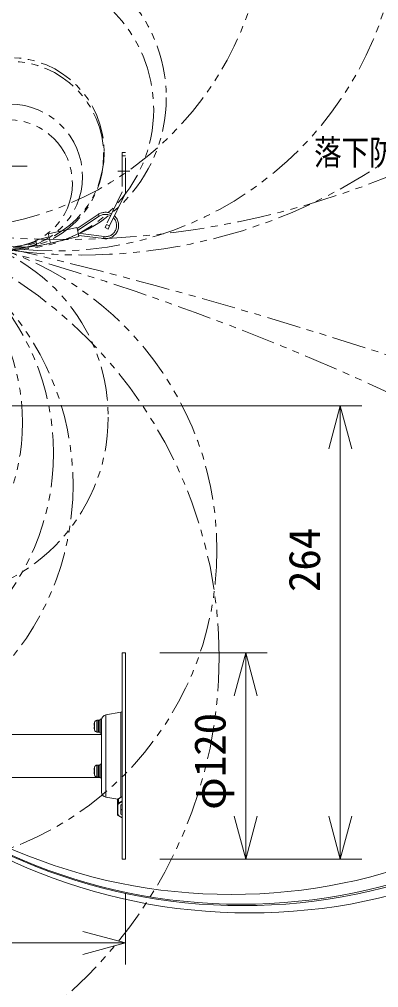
# Model space of a CAD drawing. Units: millimetres, scale not verified. Extents: x -1130 to 234, y -546 to 600.
# Drawn here: x 28.5 to 49.4, y -12.5 to 43.8 of the extents above; entities that cross this region are included whole.
import ezdxf
from ezdxf.enums import TextEntityAlignment as Align

# ---------------------------------------------------------------- set-up
doc = ezdxf.new("R2010")
doc.units = ezdxf.units.MM
doc.header["$LTSCALE"] = 0.125
doc.linetypes.add('USER3', pattern=[31.75, 15.875, -3.175, 3.175, -3.175, 3.175, -3.175])
for name, color, linetype, lineweight in [('0-0_0', 1, 'USER3', 18), ('0-4_SUNPO', 7, 'Continuous', 18), ('0-5_GAIKEI', 1, 'Continuous', 18)]:
    doc.layers.add(name, color=color, linetype=linetype, lineweight=lineweight)
doc.layers.add('0-3_TOUROKU', color=7, linetype='Continuous')
doc.styles.add('ＭＳ ゴシック', font='')
doc.styles.get('ＭＳ ゴシック').set_extended_font_data('MS Gothic')

# ---------------------------------------------------------------- blocks, each defined once
blk = doc.blocks.new('_Open30')
at = {"layer": '0-0_0', "color": 7, "linetype": 'Continuous'}
blk.add_line((0, 0), (-1, 0), dxfattribs=at)
blk.add_lwpolyline([(-1, 0.26795), (0, 0), (-1, -0.26795)], dxfattribs=at)
blk = doc.blocks.new('D2')
at = {"layer": '0-4_SUNPO'}
for p, q in [((202.1796, 206.6443), (202.1796, 176.3651)), ((228.1681, 180.475), (228.1681, 176.3651)), ((204.6796, 177.6151), (225.6681, 177.6151))]:
    blk.add_line(p, q, dxfattribs=at)
at = {"layer": '0-4_SUNPO', "xscale": 2.5, "yscale": 2.5, "rotation": 180}
blk.add_blockref('_Open30', (202.1796, 177.6151), dxfattribs=at)
at = {"layer": '0-4_SUNPO', "xscale": 2.5, "yscale": 2.5}
blk.add_blockref('_Open30', (228.1681, 177.6151), dxfattribs=at)
at = {"layer": '0-4_SUNPO', "style": 'ＭＳ ゴシック'}
blk.add_text('260', height=1.833, dxfattribs=at).set_placement((213.2989, 178.2401), align=Align.BOTTOM_LEFT)
blk = doc.blocks.new('D3')
at = {"layer": '0-4_SUNPO'}
for p, q in [((207.7681, 208.845), (241.9181, 208.845)), ((240.6681, 206.345), (240.6681, 184.975)), ((230.1681, 182.475), (241.9181, 182.475))]:
    blk.add_line(p, q, dxfattribs=at)
at = {"layer": '0-4_SUNPO', "xscale": 2.5, "yscale": 2.5}
for p, rotation in [((240.6681, 208.845), 90), ((240.6681, 182.475), 270)]:
    blk.add_blockref('_Open30', p, dxfattribs=dict(at, rotation=rotation))
at = {"layer": '0-4_SUNPO', "style": 'ＭＳ ゴシック'}
blk.add_text('264', height=1.833, rotation=90, dxfattribs=at).set_placement((240.0431, 198.0098), align=Align.BOTTOM_LEFT)
blk = doc.blocks.new('D4')
at = {"layer": '0-4_SUNPO'}
for p, q in [((230.1681, 194.475), (236.4181, 194.475)), ((235.1681, 191.975), (235.1681, 184.975)), ((230.1681, 182.475), (236.4181, 182.475))]:
    blk.add_line(p, q, dxfattribs=at)
at = {"layer": '0-4_SUNPO', "xscale": 2.5, "yscale": 2.5}
for p, rotation in [((235.1681, 194.475), 90), ((235.1681, 182.475), 270)]:
    blk.add_blockref('_Open30', p, dxfattribs=dict(at, rotation=rotation))
at = {"layer": '0-4_SUNPO', "style": 'ＭＳ ゴシック'}
blk.add_text('φ120', height=1.833, rotation=90, dxfattribs=at).set_placement((234.5431, 185.35), align=Align.BOTTOM_LEFT)
blk = doc.blocks.new('D8')
at = {"layer": '0-4_SUNPO'}
for p, q in [((210.7181, 216.3901), (210.7181, 224.0237)), ((211.0981, 216.3901), (211.0981, 224.0237)), ((208.2181, 222.7737), (205.7181, 222.7737)), ((210.7181, 222.7737), (211.0981, 222.7737)), ((213.5981, 222.7737), (222.4315, 222.7737))]:
    blk.add_line(p, q, dxfattribs=at)
at = {"layer": '0-4_SUNPO', "xscale": 2.5, "yscale": 2.5}
blk.add_blockref('_Open30', (210.7181, 222.7737), dxfattribs=at)
at = {"layer": '0-4_SUNPO', "xscale": 2.5, "yscale": 2.5, "rotation": 180}
blk.add_blockref('_Open30', (211.0981, 222.7737), dxfattribs=at)
at = {"layer": '0-4_SUNPO', "style": 'ＭＳ ゴシック'}
blk.add_text('（4）', height=1.833, dxfattribs=at).set_placement((216.1398, 223.2737), align=Align.BOTTOM_LEFT)

msp = doc.modelspace()

# ---------------------------------------------------------------- linework, layer by layer
at = {"layer": '0-0_0'}
for p, q in [((34.4705, 36.0783), (34.4705, 33.7829)), ((34.6705, 33.7829), (34.6705, 36.0783)), ((34.4685, 33.7742), (33.5565, 31.8876)), ((33.7366, 31.8006), (34.6486, 33.6871)), ((31.8399, 31.6586), (33.0725, 32.468)), ((31.8687, 31.5339), (33.1384, 32.3677)), ((33.0725, 32.468), (33.1054, 32.4178)), ((33.1384, 32.3677), (33.1054, 32.4178)), ((31.8268, 31.7153), (30.1705, 31.332)), ((31.8268, 31.7153), (31.8584, 31.5784)), ((31.8584, 31.5784), (31.9485, 31.1892)), ((33.5565, 31.8876), (33.7366, 31.8006)), ((33.6496, 31.6205), (33.7366, 31.8006)), ((30.2111, 31.1566), (29.4317, 30.9762)), ((29.4319, 30.9762), (29.5075, 30.6469)), ((30.1705, 31.332), (30.2022, 31.195)), ((30.2022, 31.195), (30.2923, 30.8059)), ((31.9485, 31.1892), (30.2923, 30.8059)), ((31.9065, 31.3706), (33.4134, 31.1795)), ((31.9354, 31.246), (33.3983, 31.0605)), ((33.3983, 31.0605), (33.4058, 31.12)), ((33.4134, 31.1795), (33.4058, 31.12)), ((29.5079, 30.6469), (29.5129, 30.6255)), ((30.2923, 30.8059), (29.5129, 30.6255))]:
    msp.add_line(p, q, dxfattribs=at)
for points in [[(33.5565, 31.8876), (33.4695, 31.7076), (33.6496, 31.6205)], [(28.6259, 30.6622), (28.7119, 30.6806), (28.8283, 30.7076), (29.06, 30.7673), (29.2908, 30.8352), (29.4522, 30.8876)], [(28.6259, 30.51), (28.6394, 30.5123), (28.7663, 30.5357), (28.893, 30.5611), (29.1452, 30.6177), (29.3967, 30.6825), (29.4931, 30.7095)]]:
    msp.add_lwpolyline(points, dxfattribs=at)
for centre, radius in [((31.0226, 81.734), 50.7235), ((32.1133, 61.5732), 31.4639), ((30.5631, 50.4371), 20.0982), ((24.082, 50.3838), 18.7629), ((28.3368, 39.259), 8.7005), ((28.1844, 38.5639), 8.1216), ((27.9229, 36.0872), 5.5018), ((27.9314, 35.9126), 5.4582), ((27.9435, 34.668), 4.2136), ((27.8778, 34.2763), 3.6907), ((-33.7397, -230.5243), 268.1278), ((-12.5495, -113.2961), 149.1148), ((13.9092, 6.7288), 26.2082), ((16.3829, 18.5962), 14.0856), ((15.6976, 16.7367), 15.9095), ((16.4622, 20.368), 12.1987), ((21.5133, 12.9371), 18.4752), ((23.0794, 20.6782), 10.5774)]:
    msp.add_circle(centre, radius, dxfattribs=at)
for centre, radius, start, end in [((34.4505, 33.7829), 0.02, 334.20001, 0), ((34.4505, 33.7829), 0.22, 334.20001, 0.00001), ((33.4951, 31.8243), 0.77, 62.13627, 123.29211), ((33.4951, 31.8243), 0.65, 61.75499, 123.29211), ((33.4951, 31.8243), 0.77, 262.77215, 46.99804), ((33.4951, 31.8243), 0.65, 262.77215, 43.69196)]:
    msp.add_arc(centre, radius, start, end, dxfattribs=at)
at = {"layer": '0-5_GAIKEI'}
for p, q in [((34.6705, 36.0783), (34.4705, 36.0783)), ((34.6705, 35.8783), (34.4705, 35.8783)), ((34.3879, -1.4195), (34.3879, 3.5231)), ((32.8542, 2.9233), (32.8549, 2.9233)), ((32.8616, 2.9528), (32.8616, 2.4838)), ((32.9986, 3.0635), (33.0695, 3.0672)), ((32.9986, 3.0635), (32.9986, 2.3731)), ((33.0695, 2.3694), (33.0695, 3.0672)), ((33.0705, 3.0672), (33.0695, 3.0672)), ((33.0905, 3.0583), (33.0905, 2.3783)), ((33.1005, 3.0683), (33.1005, 2.3683)), ((33.1805, 3.0683), (33.1005, 3.0683)), ((33.1805, 2.3683), (33.1805, 3.0683)), ((33.1905, 2.3183), (33.1905, 3.1183)), ((33.2705, 3.1183), (33.1905, 3.1183)), ((33.5184, 3.3698), (33.5184, -1.4132)), ((32.8549, 2.5133), (32.8542, 2.5133)), ((32.9986, 2.3731), (33.0695, 2.3694)), ((33.0705, 2.3694), (33.0695, 2.3694)), ((33.1805, 2.3683), (33.1005, 2.3683)), ((33.2705, 2.3183), (33.1905, 2.3183)), ((32.8542, 0.3133), (32.8549, 0.3133)), ((32.8616, 0.3428), (32.8616, -0.1262)), ((32.9986, 0.4535), (33.0695, 0.4572)), ((32.9986, 0.4535), (32.9986, -0.2369)), ((33.0695, -0.2406), (33.0695, 0.4572)), ((33.0705, 0.4572), (33.0695, 0.4572)), ((33.0905, 0.4483), (33.0905, -0.2317)), ((33.1005, 0.4583), (33.1005, -0.2417)), ((33.1805, 0.4583), (33.1005, 0.4583)), ((33.1805, -0.2417), (33.1805, 0.4583)), ((33.1905, -0.2917), (33.1905, 0.5083)), ((33.2705, 0.5083), (33.1905, 0.5083)), ((32.8549, -0.0967), (32.8542, -0.0967)), ((32.9986, -0.2369), (33.0695, -0.2406)), ((33.0705, -0.2406), (33.0695, -0.2406)), ((33.1805, -0.2417), (33.1005, -0.2417)), ((33.2705, -0.2917), (33.1905, -0.2917)), ((34.1905, -2.3734), (34.1905, -1.6097)), ((34.4705, -1.3776), (34.2619, -1.5014)), ((34.2659, -1.4918), (34.4705, -1.3704)), ((34.4705, -1.6669), (34.2812, -1.7793)), ((34.2205, -2.3946), (34.2205, -1.8713)), ((34.3905, -1.8713), (34.4705, -1.8239)), ((34.3905, -1.8713), (34.3905, -2.3946)), ((34.4705, -2.1592), (34.3905, -2.1118)), ((34.2812, -2.4867), (34.4705, -2.599)), ((34.4705, -2.4421), (34.3905, -2.3946))]:
    msp.add_line(p, q, dxfattribs=at)
at = {"layer": '0-5_GAIKEI', "color": 3}
msp.add_line((34.2205, 34.9783), (34.9205, 34.9783), dxfattribs=at)
at = {"layer": '0-5_GAIKEI', "color": 7}
for p, q in [((34.4705, 6.9783), (34.4705, -5.0217)), ((34.4705, 6.9783), (34.6705, 6.9783)), ((34.6705, -5.0217), (34.6705, 6.9783)), ((34.3879, 3.5231), (33.5184, 3.3698)), ((33.2705, 3.1183), (33.2705, -1.1178)), ((33.2705, 2.2283), (18.7205, 2.2283)), ((33.1905, -0.2717), (18.7205, -0.2717)), ((34.2157, -1.5362), (33.5184, -1.4132)), ((34.4705, -5.0217), (34.6705, -5.0217))]:
    msp.add_line(p, q, dxfattribs=at)
at = {"layer": '0-5_GAIKEI'}
for points in [[(32.8352, 2.8033), (32.8333, 2.7703), (32.8336, 2.7584), (32.8342, 2.7549), (32.8346, 2.7539), (32.8348, 2.7535), (32.8352, 2.7533), (32.8549, 2.7533)], [(32.8352, 2.6333), (32.8333, 2.6662), (32.8336, 2.6781), (32.8344, 2.6823)], [(32.8352, 2.7533), (32.8349, 2.7534), (32.8348, 2.7535), (32.8345, 2.7541), (32.834, 2.7555), (32.8335, 2.76), (32.8341, 2.79), (32.8352, 2.8033)], [(32.8549, 2.6833), (32.8352, 2.6833), (32.8349, 2.6832), (32.8348, 2.683), (32.8345, 2.6825), (32.834, 2.6811), (32.8335, 2.6766), (32.8341, 2.6466), (32.8352, 2.6333)], [(32.8352, 0.1933), (32.8333, 0.1603), (32.8336, 0.1484), (32.8342, 0.1449), (32.8346, 0.1439), (32.8348, 0.1435), (32.8352, 0.1433), (32.8549, 0.1433)], [(32.8352, 0.0233), (32.8333, 0.0563), (32.8336, 0.0682), (32.8342, 0.0717), (32.8346, 0.0727), (32.8348, 0.0731), (32.8352, 0.0733)], [(32.8352, 0.1433), (32.8349, 0.1434), (32.8348, 0.1435), (32.8345, 0.1441), (32.834, 0.1455), (32.8335, 0.15), (32.8341, 0.18), (32.8352, 0.1933)], [(32.8549, 0.0733), (32.8352, 0.0733), (32.8349, 0.0732), (32.8348, 0.073), (32.8345, 0.0725), (32.834, 0.0711), (32.8335, 0.0666), (32.8341, 0.0366), (32.8352, 0.0233)], [(34.2659, -1.4918), (34.2409, -1.5095), (34.2205, -1.5301), (34.2052, -1.5528), (34.1942, -1.5806), (34.1905, -1.6097)], [(34.2619, -1.5014), (34.2619, -1.7418), (34.4705, -1.618)], [(34.4705, -2.6127), (34.2659, -2.4913), (34.2409, -2.4736), (34.2205, -2.453), (34.2052, -2.4303), (34.1942, -2.4025), (34.1905, -2.3734)]]:
    msp.add_lwpolyline(points, dxfattribs=at)
for centre, radius in [((41.8867, 25.0926), 33.2349), ((41.4759, 25.1057), 32.8241), ((41.3871, 25.0972), 32.7312), ((40.8246, 25.0985), 32.1687)]:
    msp.add_circle(centre, radius, dxfattribs=at)
at = {"layer": '0-5_GAIKEI', "color": 7}
for centre, radius, start, end in [((34.3705, 3.6216), 0.1, 280, 0), ((33.5705, 3.0744), 0.3, 100, 179.797), ((33.5705, -1.1178), 0.3, 180, 260)]:
    msp.add_arc(centre, radius, start, end, dxfattribs=at)
at = {"layer": '0-5_GAIKEI'}
for centre, radius, start, end in [((33.7305, 2.7183), 0.8993, 166.82357, 174.57653), ((33.7305, 2.7183), 0.9, 164.89936, 166.83372), ((33.0064, 2.9137), 0.15, 93, 164.89936), ((33.0705, 3.0472), 0.02, 0, 90), ((33.1005, 3.0583), 0.01, 90, 180), ((33.1805, 3.0583), 0.01, 0, 90), ((33.7305, 2.7183), 0.8993, 185.42347, 193.17643), ((33.7305, 2.7183), 0.8763, 177.71107, 182.28893), ((33.7305, 2.7183), 0.9, 193.16628, 195.10064), ((33.0064, 2.5229), 0.15, 195.10064, 267), ((33.0705, 2.3894), 0.02, 270, 0), ((33.1005, 2.3783), 0.01, 180, 270), ((33.1805, 2.3783), 0.01, 270, 0), ((33.7305, 0.1083), 0.8993, 166.82357, 174.57653), ((33.7305, 0.1083), 0.8993, 185.42347, 193.17643), ((33.7305, 0.1083), 0.9, 164.89936, 166.83372), ((33.7305, 0.1083), 0.8763, 177.71107, 182.28893), ((33.0064, 0.3037), 0.15, 93, 164.89936), ((33.0705, 0.4372), 0.02, 0, 90), ((33.1005, 0.4483), 0.01, 90, 180), ((33.1805, 0.4483), 0.01, 0, 90), ((33.7305, 0.1083), 0.9, 193.16628, 195.10064), ((33.0064, -0.0871), 0.15, 195.10064, 267), ((33.0705, -0.2206), 0.02, 270, 0), ((33.1005, -0.2317), 0.01, 180, 270), ((33.1805, -0.2317), 0.01, 270, 0)]:
    msp.add_arc(centre, radius, start, end, dxfattribs=at)
for centre, major_axis, ratio, start_param, end_param in [((34.3905, -1.6097), (0.2, 0), 0.707107, 2.2690372, 3.1415927), ((34.2812, -1.5176), (-0.0153, 0.0258), 0.454579, 6.2830899, 6.9368318), ((34.3905, -1.8501), (-0.2, 0), 0.707107, 5.4106299, 6.2831853), ((34.2205, -1.8501), (0.03, 0), 0.707107, 3.1415927, 4.712389), ((34.3905, -1.8713), (-0.17, 0), 0.707107, 5.4106299, 6.2831853), ((34.2812, -1.7581), (-0.0153, 0.0258), 0.454579, 0.6536465, 2.2244428), ((34.5005, -2.133), (-0.03, 0), 0.707107, 0, 0.0489997), ((34.2205, -2.3734), (-0.03, 0), 0.707107, 6.2831853, 7.8539816), ((34.3905, -2.3946), (-0.17, 0), 0.707107, 6.2831853, 7.1557407), ((34.2812, -2.4655), (0.0153, 0.0258), 0.454579, 3.141688, 4.0587425), ((34.5005, -2.6279), (-0.03, 0), 0.707107, 6.2831853, 6.3376844)]:
    msp.add_ellipse(centre, major_axis=major_axis, ratio=ratio, start_param=start_param, end_param=end_param, dxfattribs=at)

# ---------------------------------------------------------------- block references
at = {"layer": '0-4_SUNPO'}
for name in ['D8', 'D3', 'D2', 'D4']:
    msp.add_blockref(name, (-193.4976, -187.4967), dxfattribs=at)

# ---------------------------------------------------------------- texts
at = {"layer": '0-3_TOUROKU', "style": 'ＭＳ ゴシック', "width": 0.8}
msp.add_text('落下防止ワイヤー付', height=1.466, dxfattribs=at).set_placement((45.649, 34.9033), align=Align.BOTTOM_LEFT)

doc.saveas('drawing.dxf')
